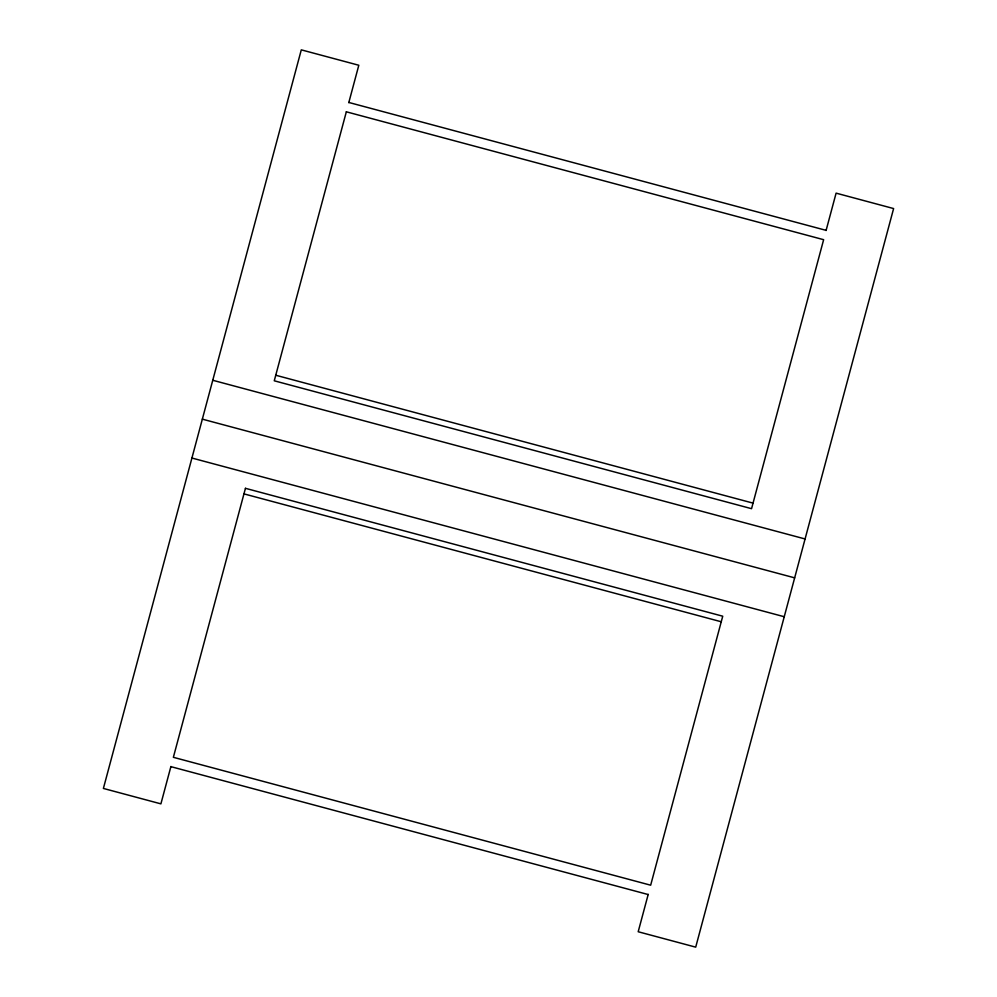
<?xml version="1.0" encoding="UTF-8"?>
<svg xmlns="http://www.w3.org/2000/svg" width="997" height="997" viewBox="0 0 997 997"><rect width="100%" height="100%" fill="white"/><g stroke="black" fill="none" stroke-linecap="round" stroke-linejoin="round"><path stroke-width="1.5" d="M170.923 766.469L160.903 803.856L103.389 788.44L301.293 49.85L358.808 65.254L348.788 102.641M648.212 894.359L638.192 931.746L695.707 947.15L893.611 208.56L836.097 193.144L826.077 230.531M348.838 102.467L826.127 230.357M275.745 375.233L753.047 503.124M212.76 380.268L805.078 538.966M202.341 419.151L794.659 577.849M191.923 458.034L784.24 616.732M243.953 493.876L721.255 621.767M170.873 766.643L648.162 894.533M245.449 488.318L173.366 757.309L650.667 885.199L722.738 616.208L245.449 488.318M346.333 111.801L274.262 380.792L751.551 508.682L823.634 239.691L346.333 111.801"/></g></svg>
